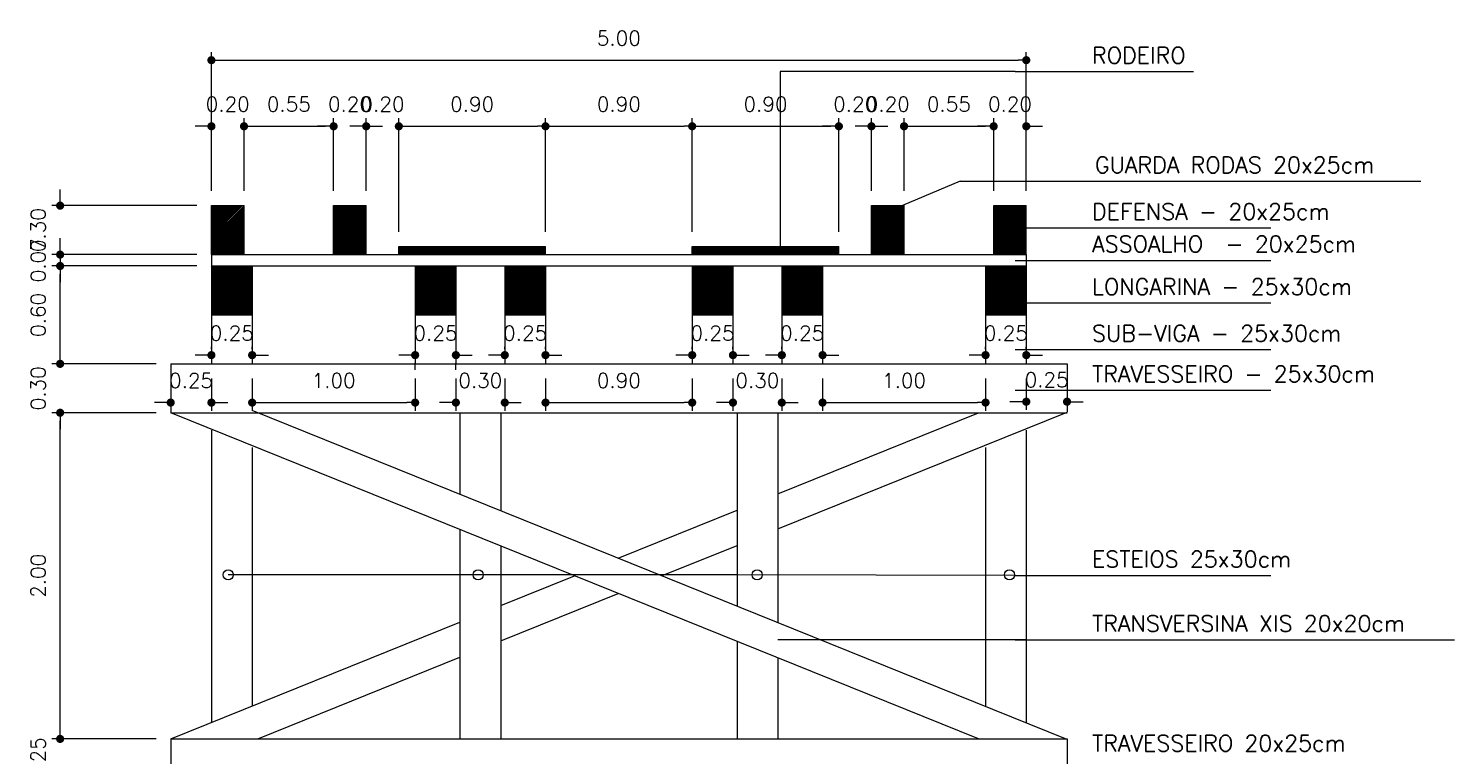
# Model space of a CAD drawing. Extents: x -145.3 to -112, y 64.3 to 94.4.
# Drawn here: x -121.57 to -112.82, y 89.94 to 94.4 of the extents above; entities that cross this region are included whole.
import ezdxf

# ---------------------------------------------------------------- set-up
doc = ezdxf.new("R2010")
doc.units = 0
doc.header["$MEASUREMENT"] = 0
doc.layers.get('0').update_dxf_attribs({"linetype": 'CONTINUOUS'})
doc.layers.get('DEFPOINTS').update_dxf_attribs({"linetype": 'CONTINUOUS'})
for name, color, linetype in [('ALVENARIA', 7, 'CONTINUOUS'), ('COTA', 1, 'CONTINUOUS'), ('HATCH', 30, 'CONTINUOUS'), ('TEXTO2', 40, 'CONTINUOUS')]:
    doc.layers.add(name, color=color, linetype=linetype)
doc.styles.add('SIMPLEX', font='SIMPLEX.SHX')
doc.dimstyles.new('DIM50', dxfattribs={"dimtxt": 0.09, "dimasz": 0.05, "dimexe": 0.05, "dimexo": 0.09, "dimgap": 0.09, "dimtad": 1, "dimzin": 0, "dimdsep": 46, "dimtxsty": 'SIMPLEX', "dimblk": 'DOT', "dimcen": 0.09, "dimadec": 0, "dimazin": 0, "dimtfac": 1, "dimtix": 1, "dimtofl": 0, "dimtmove": 2, "dimatfit": 3, "dimldrblk": 'DOT', "dimfxl": 1, "dimtolj": 1, "dimtzin": 0, "dimarcsym": 0})

# ---------------------------------------------------------------- blocks, each defined once
blk = doc.blocks.new('DOT')
at = {"layer": 'ALVENARIA', "color": 0, "linetype": 'ByBlock'}
blk.add_line((-0.5, 0), (-1, 0), dxfattribs=at)
at = {"layer": 'ALVENARIA', "color": 0, "linetype": 'ByBlock', "const_width": 0.5}
blk.add_lwpolyline([(-0.25, 0, 1), (0.25, 0, 1)], format="xyb", close=True, dxfattribs=at)
blk = doc.blocks.new('*D81')
at = {"color": 0, "linetype": 'ByBlock'}
for p, q in [((-120.5006, 93.8003), (-120.5506, 93.8003)), ((-120.4506, 93.4036), (-120.4506, 93.8503)), ((-120.2506, 93.4036), (-120.2506, 93.8503)), ((-120.2006, 93.8003), (-120.1506, 93.8003))]:
    blk.add_line(p, q, dxfattribs=at)
at = {"layer": 'DEFPOINTS', "color": 0, "linetype": 'ByBlock'}
for p in [(-120.2506, 93.8003), (-120.4506, 93.3136), (-120.2506, 93.3136)]:
    blk.add_point(p, dxfattribs=at)
at = {"color": 0, "linetype": 'ByBlock', "xscale": 0.05, "yscale": 0.05, "zscale": 0.05}
blk.add_blockref('DOT', (-120.4506, 93.8003), dxfattribs=at)
at = {"color": 0, "linetype": 'ByBlock', "xscale": 0.05, "yscale": 0.05, "zscale": 0.05, "rotation": 180}
blk.add_blockref('DOT', (-120.2506, 93.8003), dxfattribs=at)
at = {"color": 0, "linetype": 'ByBlock', "insert": (-120.3506, 93.9353), "char_height": 0.09, "attachment_point": 5, "style": 'SIMPLEX'}
blk.add_mtext('\\A1;0.20', dxfattribs=at)
blk = doc.blocks.new('*D82')
at = {"color": 0, "linetype": 'ByBlock'}
for p, q in [((-120.2006, 93.8003), (-119.7506, 93.8003)), ((-119.7006, 93.4036), (-119.7006, 93.8503))]:
    blk.add_line(p, q, dxfattribs=at)
at = {"layer": 'DEFPOINTS', "color": 0, "linetype": 'ByBlock'}
for p in [(-119.7006, 93.8003), (-120.2506, 93.3136), (-119.7006, 93.3136)]:
    blk.add_point(p, dxfattribs=at)
at = {"color": 0, "linetype": 'ByBlock', "xscale": 0.05, "yscale": 0.05, "zscale": 0.05, "rotation": 180}
blk.add_blockref('DOT', (-120.2506, 93.8003), dxfattribs=at)
at = {"color": 0, "linetype": 'ByBlock', "xscale": 0.05, "yscale": 0.05, "zscale": 0.05}
blk.add_blockref('DOT', (-119.7006, 93.8003), dxfattribs=at)
at = {"color": 0, "linetype": 'ByBlock', "insert": (-119.9756, 93.9353), "char_height": 0.09, "attachment_point": 5, "style": 'SIMPLEX'}
blk.add_mtext('\\A1;0.55', dxfattribs=at)
blk = doc.blocks.new('*D83')
at = {"color": 0, "linetype": 'ByBlock'}
for p, q in [((-119.7506, 93.8003), (-119.8006, 93.8003)), ((-119.5006, 93.4036), (-119.5006, 93.8503)), ((-119.4506, 93.8003), (-119.4006, 93.8003))]:
    blk.add_line(p, q, dxfattribs=at)
at = {"layer": 'DEFPOINTS', "color": 0, "linetype": 'ByBlock'}
for p in [(-119.5006, 93.8003), (-119.7006, 93.3136), (-119.5006, 93.3136)]:
    blk.add_point(p, dxfattribs=at)
at = {"color": 0, "linetype": 'ByBlock', "xscale": 0.05, "yscale": 0.05, "zscale": 0.05}
blk.add_blockref('DOT', (-119.7006, 93.8003), dxfattribs=at)
at = {"color": 0, "linetype": 'ByBlock', "xscale": 0.05, "yscale": 0.05, "zscale": 0.05, "rotation": 180}
blk.add_blockref('DOT', (-119.5006, 93.8003), dxfattribs=at)
at = {"color": 0, "linetype": 'ByBlock', "insert": (-119.6006, 93.9353), "char_height": 0.09, "attachment_point": 5, "style": 'SIMPLEX'}
blk.add_mtext('\\A1;0.20', dxfattribs=at)
blk = doc.blocks.new('*D84')
at = {"color": 0, "linetype": 'ByBlock'}
for p, q in [((-119.5506, 93.8003), (-119.6006, 93.8003)), ((-119.3006, 93.1536), (-119.3006, 93.8503)), ((-119.2506, 93.8003), (-119.2006, 93.8003))]:
    blk.add_line(p, q, dxfattribs=at)
at = {"layer": 'DEFPOINTS', "color": 0, "linetype": 'ByBlock'}
for p in [(-119.3006, 93.8003), (-119.5006, 93.3136), (-119.3006, 93.0636)]:
    blk.add_point(p, dxfattribs=at)
at = {"color": 0, "linetype": 'ByBlock', "xscale": 0.05, "yscale": 0.05, "zscale": 0.05}
blk.add_blockref('DOT', (-119.5006, 93.8003), dxfattribs=at)
at = {"color": 0, "linetype": 'ByBlock', "xscale": 0.05, "yscale": 0.05, "zscale": 0.05, "rotation": 180}
blk.add_blockref('DOT', (-119.3006, 93.8003), dxfattribs=at)
at = {"color": 0, "linetype": 'ByBlock', "insert": (-119.4006, 93.9353), "char_height": 0.09, "attachment_point": 5, "style": 'SIMPLEX'}
blk.add_mtext('\\A1;0.20', dxfattribs=at)
blk = doc.blocks.new('*D85')
at = {"color": 0, "linetype": 'ByBlock'}
for p, q in [((-119.2506, 93.8003), (-118.4506, 93.8003)), ((-118.4006, 93.1536), (-118.4006, 93.8503))]:
    blk.add_line(p, q, dxfattribs=at)
at = {"layer": 'DEFPOINTS', "color": 0, "linetype": 'ByBlock'}
for p in [(-118.4006, 93.8003), (-119.3006, 93.0636), (-118.4006, 93.0636)]:
    blk.add_point(p, dxfattribs=at)
at = {"color": 0, "linetype": 'ByBlock', "xscale": 0.05, "yscale": 0.05, "zscale": 0.05, "rotation": 180}
blk.add_blockref('DOT', (-119.3006, 93.8003), dxfattribs=at)
at = {"color": 0, "linetype": 'ByBlock', "xscale": 0.05, "yscale": 0.05, "zscale": 0.05}
blk.add_blockref('DOT', (-118.4006, 93.8003), dxfattribs=at)
at = {"color": 0, "linetype": 'ByBlock', "insert": (-118.8506, 93.9353), "char_height": 0.09, "attachment_point": 5, "style": 'SIMPLEX'}
blk.add_mtext('\\A1;0.90', dxfattribs=at)
blk = doc.blocks.new('*D86')
at = {"color": 0, "linetype": 'ByBlock'}
for p, q in [((-118.3506, 93.8003), (-117.5506, 93.8003)), ((-117.5006, 93.1536), (-117.5006, 93.8503))]:
    blk.add_line(p, q, dxfattribs=at)
at = {"layer": 'DEFPOINTS', "color": 0, "linetype": 'ByBlock'}
for p in [(-117.5006, 93.8003), (-118.4006, 93.0636), (-117.5006, 93.0636)]:
    blk.add_point(p, dxfattribs=at)
at = {"color": 0, "linetype": 'ByBlock', "xscale": 0.05, "yscale": 0.05, "zscale": 0.05, "rotation": 180}
blk.add_blockref('DOT', (-118.4006, 93.8003), dxfattribs=at)
at = {"color": 0, "linetype": 'ByBlock', "xscale": 0.05, "yscale": 0.05, "zscale": 0.05}
blk.add_blockref('DOT', (-117.5006, 93.8003), dxfattribs=at)
at = {"color": 0, "linetype": 'ByBlock', "insert": (-117.9506, 93.9353), "char_height": 0.09, "attachment_point": 5, "style": 'SIMPLEX'}
blk.add_mtext('\\A1;0.90', dxfattribs=at)
blk = doc.blocks.new('*D87')
at = {"color": 0, "linetype": 'ByBlock'}
for p, q in [((-117.4506, 93.8003), (-116.6506, 93.8003)), ((-116.6006, 93.1536), (-116.6006, 93.8503))]:
    blk.add_line(p, q, dxfattribs=at)
at = {"layer": 'DEFPOINTS', "color": 0, "linetype": 'ByBlock'}
for p in [(-116.6006, 93.8003), (-117.5006, 93.0636), (-116.6006, 93.0636)]:
    blk.add_point(p, dxfattribs=at)
at = {"color": 0, "linetype": 'ByBlock', "xscale": 0.05, "yscale": 0.05, "zscale": 0.05, "rotation": 180}
blk.add_blockref('DOT', (-117.5006, 93.8003), dxfattribs=at)
at = {"color": 0, "linetype": 'ByBlock', "xscale": 0.05, "yscale": 0.05, "zscale": 0.05}
blk.add_blockref('DOT', (-116.6006, 93.8003), dxfattribs=at)
at = {"color": 0, "linetype": 'ByBlock', "insert": (-117.0506, 93.9353), "char_height": 0.09, "attachment_point": 5, "style": 'SIMPLEX'}
blk.add_mtext('\\A1;0.90', dxfattribs=at)
blk = doc.blocks.new('*D88')
at = {"color": 0, "linetype": 'ByBlock'}
for p, q in [((-116.6506, 93.8003), (-116.7006, 93.8003)), ((-116.4006, 93.4036), (-116.4006, 93.8503)), ((-116.3506, 93.8003), (-116.3006, 93.8003))]:
    blk.add_line(p, q, dxfattribs=at)
at = {"layer": 'DEFPOINTS', "color": 0, "linetype": 'ByBlock'}
for p in [(-116.4006, 93.8003), (-116.4006, 93.3136), (-116.6006, 93.0636)]:
    blk.add_point(p, dxfattribs=at)
at = {"color": 0, "linetype": 'ByBlock', "xscale": 0.05, "yscale": 0.05, "zscale": 0.05}
blk.add_blockref('DOT', (-116.6006, 93.8003), dxfattribs=at)
at = {"color": 0, "linetype": 'ByBlock', "xscale": 0.05, "yscale": 0.05, "zscale": 0.05, "rotation": 180}
blk.add_blockref('DOT', (-116.4006, 93.8003), dxfattribs=at)
at = {"color": 0, "linetype": 'ByBlock', "insert": (-116.5006, 93.9353), "char_height": 0.09, "attachment_point": 5, "style": 'SIMPLEX'}
blk.add_mtext('\\A1;0.20', dxfattribs=at)
blk = doc.blocks.new('*D89')
at = {"color": 0, "linetype": 'ByBlock'}
for p, q in [((-116.4506, 93.8003), (-116.5006, 93.8003)), ((-116.2006, 93.4036), (-116.2006, 93.8503)), ((-116.1506, 93.8003), (-116.1006, 93.8003))]:
    blk.add_line(p, q, dxfattribs=at)
at = {"layer": 'DEFPOINTS', "color": 0, "linetype": 'ByBlock'}
for p in [(-116.2006, 93.8003), (-116.4006, 93.3136), (-116.2006, 93.3136)]:
    blk.add_point(p, dxfattribs=at)
at = {"color": 0, "linetype": 'ByBlock', "xscale": 0.05, "yscale": 0.05, "zscale": 0.05}
blk.add_blockref('DOT', (-116.4006, 93.8003), dxfattribs=at)
at = {"color": 0, "linetype": 'ByBlock', "xscale": 0.05, "yscale": 0.05, "zscale": 0.05, "rotation": 180}
blk.add_blockref('DOT', (-116.2006, 93.8003), dxfattribs=at)
at = {"color": 0, "linetype": 'ByBlock', "insert": (-116.3006, 93.9353), "char_height": 0.09, "attachment_point": 5, "style": 'SIMPLEX'}
blk.add_mtext('\\A1;0.20', dxfattribs=at)
blk = doc.blocks.new('*D90')
at = {"color": 0, "linetype": 'ByBlock'}
for p, q in [((-116.1506, 93.8003), (-115.7006, 93.8003)), ((-115.6506, 93.4036), (-115.6506, 93.8503))]:
    blk.add_line(p, q, dxfattribs=at)
at = {"layer": 'DEFPOINTS', "color": 0, "linetype": 'ByBlock'}
for p in [(-115.6506, 93.8003), (-116.2006, 93.3136), (-115.6506, 93.3136)]:
    blk.add_point(p, dxfattribs=at)
at = {"color": 0, "linetype": 'ByBlock', "xscale": 0.05, "yscale": 0.05, "zscale": 0.05, "rotation": 180}
blk.add_blockref('DOT', (-116.2006, 93.8003), dxfattribs=at)
at = {"color": 0, "linetype": 'ByBlock', "xscale": 0.05, "yscale": 0.05, "zscale": 0.05}
blk.add_blockref('DOT', (-115.6506, 93.8003), dxfattribs=at)
at = {"color": 0, "linetype": 'ByBlock', "insert": (-115.9256, 93.9353), "char_height": 0.09, "attachment_point": 5, "style": 'SIMPLEX'}
blk.add_mtext('\\A1;0.55', dxfattribs=at)
blk = doc.blocks.new('*D91')
at = {"color": 0, "linetype": 'ByBlock'}
for p, q in [((-115.7006, 93.8003), (-115.7506, 93.8003)), ((-115.4506, 93.4036), (-115.4506, 93.8503)), ((-115.4006, 93.8003), (-115.3506, 93.8003))]:
    blk.add_line(p, q, dxfattribs=at)
at = {"layer": 'DEFPOINTS', "color": 0, "linetype": 'ByBlock'}
for p in [(-115.4506, 93.8003), (-115.6506, 93.3136), (-115.4506, 93.3136)]:
    blk.add_point(p, dxfattribs=at)
at = {"color": 0, "linetype": 'ByBlock', "xscale": 0.05, "yscale": 0.05, "zscale": 0.05}
blk.add_blockref('DOT', (-115.6506, 93.8003), dxfattribs=at)
at = {"color": 0, "linetype": 'ByBlock', "xscale": 0.05, "yscale": 0.05, "zscale": 0.05, "rotation": 180}
blk.add_blockref('DOT', (-115.4506, 93.8003), dxfattribs=at)
at = {"color": 0, "linetype": 'ByBlock', "insert": (-115.5506, 93.9353), "char_height": 0.09, "attachment_point": 5, "style": 'SIMPLEX'}
blk.add_mtext('\\A1;0.20', dxfattribs=at)
blk = doc.blocks.new('*D92')
at = {"color": 0, "linetype": 'ByBlock'}
for p, q in [((-120.4506, 93.4036), (-120.4506, 94.2557)), ((-115.4506, 93.4036), (-115.4506, 94.2557)), ((-120.4006, 94.2057), (-115.5006, 94.2057))]:
    blk.add_line(p, q, dxfattribs=at)
at = {"layer": 'DEFPOINTS', "color": 0, "linetype": 'ByBlock'}
for p in [(-115.4506, 94.2057), (-120.4506, 93.3136), (-115.4506, 93.3136)]:
    blk.add_point(p, dxfattribs=at)
at = {"color": 0, "linetype": 'ByBlock', "xscale": 0.05, "yscale": 0.05, "zscale": 0.05, "rotation": 180}
blk.add_blockref('DOT', (-120.4506, 94.2057), dxfattribs=at)
at = {"color": 0, "linetype": 'ByBlock', "xscale": 0.05, "yscale": 0.05, "zscale": 0.05}
blk.add_blockref('DOT', (-115.4506, 94.2057), dxfattribs=at)
at = {"color": 0, "linetype": 'ByBlock', "insert": (-117.9506, 94.3407), "char_height": 0.09, "attachment_point": 5, "style": 'SIMPLEX'}
blk.add_mtext('\\A1;5.00', dxfattribs=at)
blk = doc.blocks.new('*D93')
at = {"color": 0, "linetype": 'ByBlock'}
for p, q in [((-120.7006, 92.2536), (-120.7006, 92.0559)), ((-120.4506, 92.2536), (-120.4506, 92.0559)), ((-120.7506, 92.1059), (-120.8006, 92.1059)), ((-120.4006, 92.1059), (-120.3506, 92.1059))]:
    blk.add_line(p, q, dxfattribs=at)
at = {"layer": 'DEFPOINTS', "color": 0, "linetype": 'ByBlock'}
for p in [(-120.7006, 92.3436), (-120.4506, 92.3436), (-120.4506, 92.1059)]:
    blk.add_point(p, dxfattribs=at)
at = {"color": 0, "linetype": 'ByBlock', "xscale": 0.05, "yscale": 0.05, "zscale": 0.05}
blk.add_blockref('DOT', (-120.7006, 92.1059), dxfattribs=at)
at = {"color": 0, "linetype": 'ByBlock', "xscale": 0.05, "yscale": 0.05, "zscale": 0.05, "rotation": 180}
blk.add_blockref('DOT', (-120.4506, 92.1059), dxfattribs=at)
at = {"color": 0, "linetype": 'ByBlock', "insert": (-120.5756, 92.2409), "char_height": 0.09, "attachment_point": 5, "style": 'SIMPLEX'}
blk.add_mtext('\\A1;0.25', dxfattribs=at)
blk = doc.blocks.new('*D94')
at = {"color": 0, "linetype": 'ByBlock'}
for p, q in [((-120.2006, 92.2536), (-120.2006, 92.0559)), ((-119.2006, 92.2536), (-119.2006, 92.0559)), ((-120.1506, 92.1059), (-119.2506, 92.1059))]:
    blk.add_line(p, q, dxfattribs=at)
at = {"layer": 'DEFPOINTS', "color": 0, "linetype": 'ByBlock'}
for p in [(-120.2006, 92.3436), (-119.2006, 92.3436), (-119.2006, 92.1059)]:
    blk.add_point(p, dxfattribs=at)
at = {"color": 0, "linetype": 'ByBlock', "xscale": 0.05, "yscale": 0.05, "zscale": 0.05, "rotation": 180}
blk.add_blockref('DOT', (-120.2006, 92.1059), dxfattribs=at)
at = {"color": 0, "linetype": 'ByBlock', "xscale": 0.05, "yscale": 0.05, "zscale": 0.05}
blk.add_blockref('DOT', (-119.2006, 92.1059), dxfattribs=at)
at = {"color": 0, "linetype": 'ByBlock', "insert": (-119.7006, 92.2409), "char_height": 0.09, "attachment_point": 5, "style": 'SIMPLEX'}
blk.add_mtext('\\A1;1.00', dxfattribs=at)
blk = doc.blocks.new('*D95')
at = {"color": 0, "linetype": 'ByBlock'}
for p, q in [((-118.9506, 92.2536), (-118.9506, 92.0559)), ((-118.6506, 92.2536), (-118.6506, 92.0559)), ((-119.0006, 92.1059), (-119.0506, 92.1059)), ((-118.6006, 92.1059), (-118.5506, 92.1059))]:
    blk.add_line(p, q, dxfattribs=at)
at = {"layer": 'DEFPOINTS', "color": 0, "linetype": 'ByBlock'}
for p in [(-118.9506, 92.3436), (-118.6506, 92.3436), (-118.6506, 92.1059)]:
    blk.add_point(p, dxfattribs=at)
at = {"color": 0, "linetype": 'ByBlock', "xscale": 0.05, "yscale": 0.05, "zscale": 0.05}
blk.add_blockref('DOT', (-118.9506, 92.1059), dxfattribs=at)
at = {"color": 0, "linetype": 'ByBlock', "xscale": 0.05, "yscale": 0.05, "zscale": 0.05, "rotation": 180}
blk.add_blockref('DOT', (-118.6506, 92.1059), dxfattribs=at)
at = {"color": 0, "linetype": 'ByBlock', "insert": (-118.8006, 92.2409), "char_height": 0.09, "attachment_point": 5, "style": 'SIMPLEX'}
blk.add_mtext('\\A1;0.30', dxfattribs=at)
blk = doc.blocks.new('*D96')
at = {"color": 0, "linetype": 'ByBlock'}
for p, q in [((-118.4006, 92.2536), (-118.4006, 92.0559)), ((-117.5006, 92.2536), (-117.5006, 92.0559)), ((-118.3506, 92.1059), (-117.5506, 92.1059))]:
    blk.add_line(p, q, dxfattribs=at)
at = {"layer": 'DEFPOINTS', "color": 0, "linetype": 'ByBlock'}
for p in [(-118.4006, 92.3436), (-117.5006, 92.3436), (-117.5006, 92.1059)]:
    blk.add_point(p, dxfattribs=at)
at = {"color": 0, "linetype": 'ByBlock', "xscale": 0.05, "yscale": 0.05, "zscale": 0.05, "rotation": 180}
blk.add_blockref('DOT', (-118.4006, 92.1059), dxfattribs=at)
at = {"color": 0, "linetype": 'ByBlock', "xscale": 0.05, "yscale": 0.05, "zscale": 0.05}
blk.add_blockref('DOT', (-117.5006, 92.1059), dxfattribs=at)
at = {"color": 0, "linetype": 'ByBlock', "insert": (-117.9506, 92.2409), "char_height": 0.09, "attachment_point": 5, "style": 'SIMPLEX'}
blk.add_mtext('\\A1;0.90', dxfattribs=at)
blk = doc.blocks.new('*D97')
at = {"color": 0, "linetype": 'ByBlock'}
for p, q in [((-117.2506, 92.2536), (-117.2506, 92.0559)), ((-116.9506, 92.2536), (-116.9506, 92.0559)), ((-117.3006, 92.1059), (-117.3506, 92.1059)), ((-116.9006, 92.1059), (-116.8506, 92.1059))]:
    blk.add_line(p, q, dxfattribs=at)
at = {"layer": 'DEFPOINTS', "color": 0, "linetype": 'ByBlock'}
for p in [(-117.2506, 92.3436), (-116.9506, 92.3436), (-116.9506, 92.1059)]:
    blk.add_point(p, dxfattribs=at)
at = {"color": 0, "linetype": 'ByBlock', "xscale": 0.05, "yscale": 0.05, "zscale": 0.05}
blk.add_blockref('DOT', (-117.2506, 92.1059), dxfattribs=at)
at = {"color": 0, "linetype": 'ByBlock', "xscale": 0.05, "yscale": 0.05, "zscale": 0.05, "rotation": 180}
blk.add_blockref('DOT', (-116.9506, 92.1059), dxfattribs=at)
at = {"color": 0, "linetype": 'ByBlock', "insert": (-117.1006, 92.2409), "char_height": 0.09, "attachment_point": 5, "style": 'SIMPLEX'}
blk.add_mtext('\\A1;0.30', dxfattribs=at)
blk = doc.blocks.new('*D98')
at = {"color": 0, "linetype": 'ByBlock'}
for p, q in [((-116.7006, 92.2536), (-116.7006, 92.0559)), ((-115.7006, 92.2536), (-115.7006, 92.0559)), ((-116.6506, 92.1059), (-115.7506, 92.1059))]:
    blk.add_line(p, q, dxfattribs=at)
at = {"layer": 'DEFPOINTS', "color": 0, "linetype": 'ByBlock'}
for p in [(-116.7006, 92.3436), (-115.7006, 92.3436), (-115.7006, 92.1059)]:
    blk.add_point(p, dxfattribs=at)
at = {"color": 0, "linetype": 'ByBlock', "xscale": 0.05, "yscale": 0.05, "zscale": 0.05, "rotation": 180}
blk.add_blockref('DOT', (-116.7006, 92.1059), dxfattribs=at)
at = {"color": 0, "linetype": 'ByBlock', "xscale": 0.05, "yscale": 0.05, "zscale": 0.05}
blk.add_blockref('DOT', (-115.7006, 92.1059), dxfattribs=at)
at = {"color": 0, "linetype": 'ByBlock', "insert": (-116.2006, 92.2409), "char_height": 0.09, "attachment_point": 5, "style": 'SIMPLEX'}
blk.add_mtext('\\A1;1.00', dxfattribs=at)
blk = doc.blocks.new('*D99')
at = {"color": 0, "linetype": 'ByBlock'}
for p, q in [((-115.4506, 92.2536), (-115.4506, 92.0613)), ((-115.2006, 92.2536), (-115.2006, 92.0613)), ((-115.5006, 92.1113), (-115.5506, 92.1113)), ((-115.1506, 92.1113), (-115.1006, 92.1113))]:
    blk.add_line(p, q, dxfattribs=at)
at = {"layer": 'DEFPOINTS', "color": 0, "linetype": 'ByBlock'}
for p in [(-115.4506, 92.3436), (-115.2006, 92.3436), (-115.2006, 92.1113)]:
    blk.add_point(p, dxfattribs=at)
at = {"color": 0, "linetype": 'ByBlock', "xscale": 0.05, "yscale": 0.05, "zscale": 0.05}
blk.add_blockref('DOT', (-115.4506, 92.1113), dxfattribs=at)
at = {"color": 0, "linetype": 'ByBlock', "xscale": 0.05, "yscale": 0.05, "zscale": 0.05, "rotation": 180}
blk.add_blockref('DOT', (-115.2006, 92.1113), dxfattribs=at)
at = {"color": 0, "linetype": 'ByBlock', "insert": (-115.3256, 92.2463), "char_height": 0.09, "attachment_point": 5, "style": 'SIMPLEX'}
blk.add_mtext('\\A1;0.25', dxfattribs=at)
blk = doc.blocks.new('*D100')
at = {"color": 0, "linetype": 'ByBlock'}
for p, q in [((-120.4506, 92.4336), (-120.4506, 92.447)), ((-120.2006, 92.4336), (-120.2006, 92.447)), ((-120.5006, 92.397), (-120.5506, 92.397)), ((-120.1506, 92.397), (-120.1006, 92.397))]:
    blk.add_line(p, q, dxfattribs=at)
at = {"layer": 'DEFPOINTS', "color": 0, "linetype": 'ByBlock'}
for p in [(-120.4506, 92.3436), (-120.2006, 92.397), (-120.2006, 92.3436)]:
    blk.add_point(p, dxfattribs=at)
at = {"color": 0, "linetype": 'ByBlock', "xscale": 0.05, "yscale": 0.05, "zscale": 0.05}
blk.add_blockref('DOT', (-120.4506, 92.397), dxfattribs=at)
at = {"color": 0, "linetype": 'ByBlock', "xscale": 0.05, "yscale": 0.05, "zscale": 0.05, "rotation": 180}
blk.add_blockref('DOT', (-120.2006, 92.397), dxfattribs=at)
at = {"color": 0, "linetype": 'ByBlock', "insert": (-120.3256, 92.532), "char_height": 0.09, "attachment_point": 5, "style": 'SIMPLEX'}
blk.add_mtext('\\A1;0.25', dxfattribs=at)
blk = doc.blocks.new('*D101')
at = {"color": 0, "linetype": 'ByBlock'}
for p, q in [((-119.2506, 92.397), (-119.3006, 92.397)), ((-119.2006, 92.307), (-119.2006, 92.347)), ((-118.9506, 92.307), (-118.9506, 92.347)), ((-118.9006, 92.397), (-118.8506, 92.397))]:
    blk.add_line(p, q, dxfattribs=at)
at = {"layer": 'DEFPOINTS', "color": 0, "linetype": 'ByBlock'}
for p in [(-119.2006, 92.397), (-118.9506, 92.397), (-118.9506, 92.397)]:
    blk.add_point(p, dxfattribs=at)
at = {"color": 0, "linetype": 'ByBlock', "xscale": 0.05, "yscale": 0.05, "zscale": 0.05}
blk.add_blockref('DOT', (-119.2006, 92.397), dxfattribs=at)
at = {"color": 0, "linetype": 'ByBlock', "xscale": 0.05, "yscale": 0.05, "zscale": 0.05, "rotation": 180}
blk.add_blockref('DOT', (-118.9506, 92.397), dxfattribs=at)
at = {"color": 0, "linetype": 'ByBlock', "insert": (-119.0756, 92.532), "char_height": 0.09, "attachment_point": 5, "style": 'SIMPLEX'}
blk.add_mtext('\\A1;0.25', dxfattribs=at)
blk = doc.blocks.new('*D102')
at = {"color": 0, "linetype": 'ByBlock'}
for p, q in [((-118.6506, 92.4336), (-118.6506, 92.447)), ((-118.4006, 92.4336), (-118.4006, 92.447)), ((-118.7006, 92.397), (-118.7506, 92.397)), ((-118.3506, 92.397), (-118.3006, 92.397))]:
    blk.add_line(p, q, dxfattribs=at)
at = {"layer": 'DEFPOINTS', "color": 0, "linetype": 'ByBlock'}
for p in [(-118.6506, 92.397), (-118.6506, 92.3436), (-118.4006, 92.3436)]:
    blk.add_point(p, dxfattribs=at)
at = {"color": 0, "linetype": 'ByBlock', "xscale": 0.05, "yscale": 0.05, "zscale": 0.05}
blk.add_blockref('DOT', (-118.6506, 92.397), dxfattribs=at)
at = {"color": 0, "linetype": 'ByBlock', "xscale": 0.05, "yscale": 0.05, "zscale": 0.05, "rotation": 180}
blk.add_blockref('DOT', (-118.4006, 92.397), dxfattribs=at)
at = {"color": 0, "linetype": 'ByBlock', "insert": (-118.5256, 92.532), "char_height": 0.09, "attachment_point": 5, "style": 'SIMPLEX'}
blk.add_mtext('\\A1;0.25', dxfattribs=at)
blk = doc.blocks.new('*D103')
at = {"color": 0, "linetype": 'ByBlock'}
for p, q in [((-117.5006, 92.4336), (-117.5006, 92.447)), ((-117.2506, 92.4336), (-117.2506, 92.447)), ((-117.5506, 92.397), (-117.6006, 92.397)), ((-117.2006, 92.397), (-117.1506, 92.397))]:
    blk.add_line(p, q, dxfattribs=at)
at = {"layer": 'DEFPOINTS', "color": 0, "linetype": 'ByBlock'}
for p in [(-117.5006, 92.397), (-117.5006, 92.3436), (-117.2506, 92.3436)]:
    blk.add_point(p, dxfattribs=at)
at = {"color": 0, "linetype": 'ByBlock', "xscale": 0.05, "yscale": 0.05, "zscale": 0.05}
blk.add_blockref('DOT', (-117.5006, 92.397), dxfattribs=at)
at = {"color": 0, "linetype": 'ByBlock', "xscale": 0.05, "yscale": 0.05, "zscale": 0.05, "rotation": 180}
blk.add_blockref('DOT', (-117.2506, 92.397), dxfattribs=at)
at = {"color": 0, "linetype": 'ByBlock', "insert": (-117.3756, 92.532), "char_height": 0.09, "attachment_point": 5, "style": 'SIMPLEX'}
blk.add_mtext('\\A1;0.25', dxfattribs=at)
blk = doc.blocks.new('*D104')
at = {"color": 0, "linetype": 'ByBlock'}
for p, q in [((-116.7006, 92.487), (-116.7006, 92.447)), ((-116.9506, 92.4336), (-116.9506, 92.447)), ((-117.0006, 92.397), (-117.0506, 92.397)), ((-116.6506, 92.397), (-116.6006, 92.397))]:
    blk.add_line(p, q, dxfattribs=at)
at = {"layer": 'DEFPOINTS', "color": 0, "linetype": 'ByBlock'}
for p in [(-116.9506, 92.397), (-116.9506, 92.3436), (-116.7006, 92.397)]:
    blk.add_point(p, dxfattribs=at)
at = {"color": 0, "linetype": 'ByBlock', "xscale": 0.05, "yscale": 0.05, "zscale": 0.05}
blk.add_blockref('DOT', (-116.9506, 92.397), dxfattribs=at)
at = {"color": 0, "linetype": 'ByBlock', "xscale": 0.05, "yscale": 0.05, "zscale": 0.05, "rotation": 180}
blk.add_blockref('DOT', (-116.7006, 92.397), dxfattribs=at)
at = {"color": 0, "linetype": 'ByBlock', "insert": (-116.8256, 92.532), "char_height": 0.09, "attachment_point": 5, "style": 'SIMPLEX'}
blk.add_mtext('\\A1;0.25', dxfattribs=at)
blk = doc.blocks.new('*D105')
at = {"color": 0, "linetype": 'ByBlock'}
for p, q in [((-115.7006, 92.4336), (-115.7006, 92.447)), ((-115.4506, 92.4336), (-115.4506, 92.447)), ((-115.7506, 92.397), (-115.8006, 92.397)), ((-115.4006, 92.397), (-115.3506, 92.397))]:
    blk.add_line(p, q, dxfattribs=at)
at = {"layer": 'DEFPOINTS', "color": 0, "linetype": 'ByBlock'}
for p in [(-115.7006, 92.397), (-115.7006, 92.3436), (-115.4506, 92.3436)]:
    blk.add_point(p, dxfattribs=at)
at = {"color": 0, "linetype": 'ByBlock', "xscale": 0.05, "yscale": 0.05, "zscale": 0.05}
blk.add_blockref('DOT', (-115.7006, 92.397), dxfattribs=at)
at = {"color": 0, "linetype": 'ByBlock', "xscale": 0.05, "yscale": 0.05, "zscale": 0.05, "rotation": 180}
blk.add_blockref('DOT', (-115.4506, 92.397), dxfattribs=at)
at = {"color": 0, "linetype": 'ByBlock', "insert": (-115.5756, 92.532), "char_height": 0.09, "attachment_point": 5, "style": 'SIMPLEX'}
blk.add_mtext('\\A1;0.25', dxfattribs=at)
blk = doc.blocks.new('*D108')
at = {"color": 0, "linetype": 'ByBlock'}
for p, q in [((-121.3789, 90.0936), (-121.3789, 90.1436)), ((-120.7906, 90.0436), (-121.4289, 90.0436)), ((-121.3789, 89.7436), (-121.3789, 89.6936))]:
    blk.add_line(p, q, dxfattribs=at)
at = {"layer": 'DEFPOINTS', "color": 0, "linetype": 'ByBlock'}
for p in [(-121.3789, 90.0436), (-120.7006, 90.0436), (-120.7006, 89.7936)]:
    blk.add_point(p, dxfattribs=at)
at = {"color": 0, "linetype": 'ByBlock', "xscale": 0.05, "yscale": 0.05, "zscale": 0.05}
for p, rotation in [((-121.3789, 90.0436), 270), ((-121.3789, 89.7936), 90)]:
    blk.add_blockref('DOT', p, dxfattribs=dict(at, rotation=rotation))
at = {"color": 0, "linetype": 'ByBlock', "insert": (-121.5139, 89.9186), "char_height": 0.09, "attachment_point": 5, "rotation": 90, "style": 'SIMPLEX'}
blk.add_mtext('\\A1;0.25', dxfattribs=at)
blk = doc.blocks.new('*D109')
at = {"color": 0, "linetype": 'ByBlock'}
for p, q in [((-120.7906, 92.0436), (-121.4289, 92.0436)), ((-121.3789, 90.0936), (-121.3789, 91.9936))]:
    blk.add_line(p, q, dxfattribs=at)
at = {"layer": 'DEFPOINTS', "color": 0, "linetype": 'ByBlock'}
for p in [(-121.3789, 92.0436), (-120.7006, 92.0436), (-120.7006, 90.0436)]:
    blk.add_point(p, dxfattribs=at)
at = {"color": 0, "linetype": 'ByBlock', "xscale": 0.05, "yscale": 0.05, "zscale": 0.05}
for p, rotation in [((-121.3789, 92.0436), 90), ((-121.3789, 90.0436), 270)]:
    blk.add_blockref('DOT', p, dxfattribs=dict(at, rotation=rotation))
at = {"color": 0, "linetype": 'ByBlock', "insert": (-121.5139, 91.0436), "char_height": 0.09, "attachment_point": 5, "rotation": 90, "style": 'SIMPLEX'}
blk.add_mtext('\\A1;2.00', dxfattribs=at)
blk = doc.blocks.new('*D110')
at = {"color": 0, "linetype": 'ByBlock'}
for p, q in [((-121.3789, 92.3936), (-121.3789, 92.4436)), ((-120.7906, 92.3436), (-121.4289, 92.3436)), ((-121.3789, 91.9936), (-121.3789, 91.9436))]:
    blk.add_line(p, q, dxfattribs=at)
at = {"layer": 'DEFPOINTS', "color": 0, "linetype": 'ByBlock'}
for p in [(-121.3789, 92.3436), (-120.7006, 92.3436), (-120.7006, 92.0436)]:
    blk.add_point(p, dxfattribs=at)
at = {"color": 0, "linetype": 'ByBlock', "xscale": 0.05, "yscale": 0.05, "zscale": 0.05}
for p, rotation in [((-121.3789, 92.3436), 270), ((-121.3789, 92.0436), 90)]:
    blk.add_blockref('DOT', p, dxfattribs=dict(at, rotation=rotation))
at = {"color": 0, "linetype": 'ByBlock', "insert": (-121.5139, 92.1936), "char_height": 0.09, "attachment_point": 5, "rotation": 90, "style": 'SIMPLEX'}
blk.add_mtext('\\A1;0.30', dxfattribs=at)
blk = doc.blocks.new('*D111')
at = {"color": 0, "linetype": 'ByBlock'}
for p, q in [((-120.5406, 92.9436), (-121.4289, 92.9436)), ((-121.3789, 92.3936), (-121.3789, 92.8936))]:
    blk.add_line(p, q, dxfattribs=at)
at = {"layer": 'DEFPOINTS', "color": 0, "linetype": 'ByBlock'}
for p in [(-121.3789, 92.9436), (-120.4506, 92.9436), (-120.7006, 92.3436)]:
    blk.add_point(p, dxfattribs=at)
at = {"color": 0, "linetype": 'ByBlock', "xscale": 0.05, "yscale": 0.05, "zscale": 0.05}
for p, rotation in [((-121.3789, 92.9436), 90), ((-121.3789, 92.3436), 270)]:
    blk.add_blockref('DOT', p, dxfattribs=dict(at, rotation=rotation))
at = {"color": 0, "linetype": 'ByBlock', "insert": (-121.5139, 92.6436), "char_height": 0.09, "attachment_point": 5, "rotation": 90, "style": 'SIMPLEX'}
blk.add_mtext('\\A1;0.60', dxfattribs=at)
blk = doc.blocks.new('*D112')
at = {"color": 0, "linetype": 'ByBlock'}
for p, q in [((-121.3789, 93.0636), (-121.3789, 93.1136)), ((-120.5406, 93.0136), (-121.4289, 93.0136)), ((-121.3789, 92.8936), (-121.3789, 92.8436))]:
    blk.add_line(p, q, dxfattribs=at)
at = {"layer": 'DEFPOINTS', "color": 0, "linetype": 'ByBlock'}
for p in [(-121.3789, 93.0136), (-120.4506, 93.0136), (-120.4506, 92.9436)]:
    blk.add_point(p, dxfattribs=at)
at = {"color": 0, "linetype": 'ByBlock', "xscale": 0.05, "yscale": 0.05, "zscale": 0.05}
for p, rotation in [((-121.3789, 93.0136), 270), ((-121.3789, 92.9436), 90)]:
    blk.add_blockref('DOT', p, dxfattribs=dict(at, rotation=rotation))
at = {"color": 0, "linetype": 'ByBlock', "insert": (-121.5139, 92.9786), "char_height": 0.09, "attachment_point": 5, "rotation": 90, "style": 'SIMPLEX'}
blk.add_mtext('\\A1;0.07', dxfattribs=at)
blk = doc.blocks.new('*D113')
at = {"color": 0, "linetype": 'ByBlock'}
for p, q in [((-121.3789, 93.3636), (-121.3789, 93.4136)), ((-120.5406, 93.3136), (-121.4289, 93.3136)), ((-121.3789, 92.9636), (-121.3789, 92.9136))]:
    blk.add_line(p, q, dxfattribs=at)
at = {"layer": 'DEFPOINTS', "color": 0, "linetype": 'ByBlock'}
for p in [(-121.3789, 93.3136), (-120.4506, 93.3136), (-120.4506, 93.0136)]:
    blk.add_point(p, dxfattribs=at)
at = {"color": 0, "linetype": 'ByBlock', "xscale": 0.05, "yscale": 0.05, "zscale": 0.05}
for p, rotation in [((-121.3789, 93.3136), 270), ((-121.3789, 93.0136), 90)]:
    blk.add_blockref('DOT', p, dxfattribs=dict(at, rotation=rotation))
at = {"color": 0, "linetype": 'ByBlock', "insert": (-121.5139, 93.1636), "char_height": 0.09, "attachment_point": 5, "rotation": 90, "style": 'SIMPLEX'}
blk.add_mtext('\\A1;0.30', dxfattribs=at)

msp = doc.modelspace()

# ---------------------------------------------------------------- hatches: boundary and pattern name
at = {"layer": 'HATCH'}
h = msp.add_hatch(dxfattribs=at)
h.set_pattern_fill('ANSI31', color=256, scale=0.05, style=0)
h.paths.add_polyline_path([(-120.4506, 93.0136), (-120.2506, 93.0136), (-120.2506, 93.3136), (-120.4506, 93.3136)])
h.paths.add_polyline_path([(-119.5006, 93.3136), (-119.7006, 93.3136), (-119.7006, 93.0136), (-119.5006, 93.0136)])
h.paths.add_polyline_path([(-119.2006, 92.6436), (-118.9506, 92.6436), (-118.9506, 92.9436), (-119.2006, 92.9436)])
h.paths.add_polyline_path([(-118.4006, 92.9436), (-118.6506, 92.9436), (-118.6506, 92.6436), (-118.4006, 92.6436)])
h.paths.add_polyline_path([(-120.2006, 92.9436), (-120.4506, 92.9436), (-120.4506, 92.6436), (-120.2006, 92.6436)])
h.paths.add_polyline_path([(-117.5006, 92.9436), (-117.5006, 92.6436), (-117.2506, 92.6436), (-117.2506, 92.9436)])
h.paths.add_polyline_path([(-116.7006, 92.9436), (-116.9506, 92.9436), (-116.9506, 92.6436), (-116.7006, 92.6436)])
h.paths.add_polyline_path([(-116.2006, 93.3136), (-116.4006, 93.3136), (-116.4006, 93.0136), (-116.2006, 93.0136)])
h.paths.add_polyline_path([(-115.4506, 93.0136), (-115.4506, 93.3136), (-115.6506, 93.3136), (-115.6506, 93.0136)])
h.paths.add_polyline_path([(-115.7006, 92.6436), (-115.4506, 92.6436), (-115.4506, 92.9436), (-115.7006, 92.9436)])
h.paths.add_polyline_path([(-118.4006, 93.0136), (-118.4006, 93.0636), (-119.3006, 93.0636), (-119.3006, 93.0136)])
h.paths.add_polyline_path([(-116.6006, 93.0136), (-116.6006, 93.0636), (-117.5006, 93.0636), (-117.5006, 93.0136)])

# ---------------------------------------------------------------- linework, layer by layer
at = {"layer": 'ALVENARIA'}
for p, q in [((-120.4506, 93.3136), (-120.2506, 93.3136)), ((-120.4506, 93.0136), (-120.4506, 93.3136)), ((-120.2506, 93.0136), (-120.2506, 93.3136)), ((-119.7006, 93.3136), (-119.5006, 93.3136)), ((-119.7006, 93.0136), (-119.7006, 93.3136)), ((-119.5006, 93.0136), (-119.5006, 93.3136)), ((-116.4006, 93.3136), (-116.2006, 93.3136)), ((-116.4006, 93.0136), (-116.4006, 93.3136)), ((-116.2006, 93.0136), (-116.2006, 93.3136)), ((-115.6506, 93.3136), (-115.4506, 93.3136)), ((-115.6506, 93.0136), (-115.6506, 93.3136)), ((-115.4506, 93.0136), (-115.4506, 93.3136)), ((-120.4506, 93.0136), (-115.4506, 93.0136)), ((-120.4506, 93.0136), (-120.4506, 92.3436)), ((-119.3006, 93.0636), (-118.4006, 93.0636)), ((-119.3006, 93.0136), (-119.3006, 93.0636)), ((-118.4006, 93.0136), (-118.4006, 93.0636)), ((-117.5006, 93.0636), (-116.6006, 93.0636)), ((-117.5006, 93.0136), (-117.5006, 93.0636)), ((-116.6006, 93.0136), (-116.6006, 93.0636)), ((-115.4506, 93.0136), (-115.4506, 92.6436)), ((-115.4506, 93.0136), (-115.4506, 92.3436)), ((-120.4506, 92.9436), (-115.4506, 92.9436)), ((-120.2006, 92.9436), (-120.2006, 92.3436)), ((-119.2006, 92.9436), (-119.2006, 92.3436)), ((-118.9506, 92.9436), (-118.9506, 92.3436)), ((-118.6506, 92.9436), (-118.6506, 92.3436)), ((-118.4006, 92.9436), (-118.4006, 92.3436)), ((-117.5006, 92.9436), (-117.5006, 92.3436)), ((-117.2506, 92.9436), (-117.2506, 92.3436)), ((-116.9506, 92.9436), (-116.9506, 92.3436)), ((-116.7006, 92.9436), (-116.7006, 92.3436)), ((-115.7006, 92.9436), (-115.7006, 92.3436)), ((-120.4506, 92.6436), (-120.2006, 92.6436)), ((-119.2006, 92.6436), (-118.9506, 92.6436)), ((-118.6506, 92.6436), (-118.4006, 92.6436)), ((-117.5006, 92.6436), (-117.2506, 92.6436)), ((-116.9506, 92.6436), (-116.7006, 92.6436)), ((-115.7006, 92.6436), (-115.4506, 92.6436)), ((-120.7006, 92.3436), (-120.7006, 92.0436)), ((-120.7006, 92.3436), (-115.2006, 92.3436)), ((-115.2006, 92.3436), (-115.2006, 92.0472)), ((-115.2098, 90.0436), (-120.2006, 92.0575)), ((-120.7006, 92.0436), (-115.2006, 92.0436)), ((-115.7442, 90.0436), (-120.7006, 92.0436)), ((-118.9256, 92.0436), (-118.9256, 91.543)), ((-118.6756, 92.0436), (-118.6756, 91.4421)), ((-117.2256, 92.0436), (-117.2256, 90.857)), ((-116.9756, 91.3309), (-115.2006, 92.0472)), ((-116.9756, 92.0436), (-116.9756, 90.7561)), ((-116.9756, 91.5466), (-115.7441, 92.0436)), ((-120.4506, 91.9372), (-120.4506, 90.1444)), ((-115.4506, 91.9372), (-115.4506, 90.1407)), ((-120.2006, 91.8308), (-120.2006, 90.2453)), ((-115.7006, 91.8308), (-115.7006, 90.2416)), ((-117.9551, 91.1514), (-117.2256, 91.4457)), ((-118.9256, 91.3273), (-118.9256, 90.0436)), ((-118.6756, 91.2264), (-118.6756, 90.0436)), ((-117.6879, 91.0435), (-117.2256, 91.2301)), ((-118.6756, 90.8607), (-118.2224, 91.0435)), ((-118.6756, 90.645), (-117.9551, 90.9357)), ((-120.7006, 90.0436), (-118.9256, 90.7598)), ((-117.2256, 90.6413), (-117.2256, 90.0436)), ((-120.1661, 90.0436), (-118.9256, 90.5441)), ((-116.9756, 90.5404), (-116.9756, 90.0436)), ((-120.7006, 90.0436), (-115.2006, 90.0436)), ((-120.7006, 90.0436), (-120.7006, 89.7936)), ((-115.2006, 90.0436), (-115.2006, 89.7936))]:
    msp.add_line(p, q, dxfattribs=at)
at = {"layer": 'HATCH'}
for p, q in [((-115.5194, 94.1353), (-116.961, 94.1353)), ((-116.961, 94.1353), (-116.961, 93.0636)), ((-115.5194, 94.1353), (-114.4241, 94.1353)), ((-115.8563, 93.4633), (-116.211, 93.3136)), ((-115.8563, 93.4633), (-114.2871, 93.4633)), ((-114.2871, 93.4633), (-113.0305, 93.4633)), ((-115.5194, 93.1771), (-113.9502, 93.1771)), ((-115.5194, 92.978), (-113.9502, 92.978)), ((-115.5194, 92.7167), (-113.9502, 92.7167)), ((-115.5194, 92.4305), (-113.9502, 92.4305)), ((-115.5194, 92.1816), (-113.9502, 92.1816)), ((-117.2256, 91.0493), (-120.347, 91.0493)), ((-115.5194, 91.0458), (-117.2256, 91.0493)), ((-115.5194, 91.0458), (-113.9502, 91.0458)), ((-115.4506, 90.651), (-116.9756, 90.651)), ((-115.5194, 90.651), (-113.9502, 90.651)), ((-113.9502, 90.651), (-112.8231, 90.651))]:
    msp.add_line(p, q, dxfattribs=at)
for centre in [(-120.347, 91.0493), (-118.8139, 91.0493), (-117.1017, 91.0493), (-115.554, 91.0493)]:
    msp.add_circle(centre, 0.0312, dxfattribs=at)

# ---------------------------------------------------------------- texts
at = {"layer": 'TEXTO2', "style": 'SIMPLEX'}
for s, p in [('RODEIRO', (-115.0468, 94.1855)), ('GUARDA RODAS 20x25cm', (-115.0295, 93.5136)), ('DEFENSA - 20x25cm', (-115.0468, 93.2274)), ('ASSOALHO  - 20x25cm', (-115.0468, 93.0283)), ('LONGARINA - 25x30cm', (-115.0468, 92.7669)), ('SUB-VIGA - 25x30cm', (-115.0468, 92.4807)), ('TRAVESSEIRO - 25x30cm', (-115.0468, 92.2318)), ('ESTEIOS 25x30cm', (-115.0468, 91.096)), ('TRANSVERSINA XIS 20x20cm', (-115.0468, 90.7012)), ('TRAVESSEIRO 20x25cm', (-115.0468, 89.9671))]:
    msp.add_text(s, height=0.1, dxfattribs=at).set_placement(p)

# ---------------------------------------------------------------- dimensions: what is measured, and where the dimension line sits
at = {"layer": 'COTA'}
for base, p1, p2, override, picture, middle in [((-115.4506, 94.2057), (-120.4506, 93.3136), (-115.4506, 93.3136), {"dimblk1": 'DOT', "dimblk2": 'DOT', "dimsah": 1}, '*D92', (-117.9506, 94.3407)), ((-120.2506, 93.8003), (-120.4506, 93.3136), (-120.2506, 93.3136), {"dimblk1": 'DOT', "dimblk2": 'DOT', "dimsah": 1}, '*D81', (-120.3506, 93.9353)), ((-119.7006, 93.8003), (-120.2506, 93.3136), (-119.7006, 93.3136), {"dimblk1": 'DOT', "dimblk2": 'DOT', "dimsah": 1, "dimse1": 1}, '*D82', (-119.9756, 93.9353)), ((-119.5006, 93.8003), (-119.7006, 93.3136), (-119.5006, 93.3136), {"dimblk1": 'DOT', "dimblk2": 'DOT', "dimsah": 1, "dimse1": 1}, '*D83', (-119.6006, 93.9353)), ((-119.3006, 93.8003), (-119.5006, 93.3136), (-119.3006, 93.0636), {"dimblk1": 'DOT', "dimblk2": 'DOT', "dimsah": 1, "dimse1": 1}, '*D84', (-119.4006, 93.9353)), ((-118.4006, 93.8003), (-119.3006, 93.0636), (-118.4006, 93.0636), {"dimblk1": 'DOT', "dimblk2": 'DOT', "dimsah": 1, "dimse1": 1}, '*D85', (-118.8506, 93.9353)), ((-117.5006, 93.8003), (-118.4006, 93.0636), (-117.5006, 93.0636), {"dimblk1": 'DOT', "dimblk2": 'DOT', "dimsah": 1, "dimse1": 1}, '*D86', (-117.9506, 93.9353)), ((-116.6006, 93.8003), (-117.5006, 93.0636), (-116.6006, 93.0636), {"dimblk1": 'DOT', "dimblk2": 'DOT', "dimsah": 1, "dimse1": 1}, '*D87', (-117.0506, 93.9353)), ((-116.4006, 93.8003), (-116.6006, 93.0636), (-116.4006, 93.3136), {"dimblk1": 'DOT', "dimblk2": 'DOT', "dimsah": 1, "dimse1": 1}, '*D88', (-116.5006, 93.9353)), ((-116.2006, 93.8003), (-116.4006, 93.3136), (-116.2006, 93.3136), {"dimblk1": 'DOT', "dimblk2": 'DOT', "dimsah": 1, "dimse1": 1}, '*D89', (-116.3006, 93.9353)), ((-115.6506, 93.8003), (-116.2006, 93.3136), (-115.6506, 93.3136), {"dimblk1": 'DOT', "dimblk2": 'DOT', "dimsah": 1, "dimse1": 1}, '*D90', (-115.9256, 93.9353)), ((-115.4506, 93.8003), (-115.6506, 93.3136), (-115.4506, 93.3136), {"dimblk1": 'DOT', "dimblk2": 'DOT', "dimsah": 1, "dimse1": 1}, '*D91', (-115.5506, 93.9353)), ((-120.2006, 92.397), (-120.4506, 92.3436), (-120.2006, 92.3436), {"dimblk1": 'DOT', "dimblk2": 'DOT', "dimsah": 1}, '*D100', (-120.3256, 92.532)), ((-118.9506, 92.397), (-119.2006, 92.397), (-118.9506, 92.397), {"dimblk1": 'DOT', "dimblk2": 'DOT', "dimsah": 1}, '*D101', (-119.0756, 92.532)), ((-118.6506, 92.397), (-118.4006, 92.3436), (-118.6506, 92.3436), {"dimblk1": 'DOT', "dimblk2": 'DOT', "dimsah": 1}, '*D102', (-118.5256, 92.532)), ((-117.5006, 92.397), (-117.2506, 92.3436), (-117.5006, 92.3436), {"dimblk1": 'DOT', "dimblk2": 'DOT', "dimsah": 1}, '*D103', (-117.3756, 92.532)), ((-116.9506, 92.397), (-116.7006, 92.397), (-116.9506, 92.3436), {"dimblk1": 'DOT', "dimblk2": 'DOT', "dimsah": 1}, '*D104', (-116.8256, 92.532)), ((-115.7006, 92.397), (-115.4506, 92.3436), (-115.7006, 92.3436), {"dimblk1": 'DOT', "dimblk2": 'DOT', "dimsah": 1}, '*D105', (-115.5756, 92.532)), ((-120.4506, 92.1059), (-120.7006, 92.3436), (-120.4506, 92.3436), {"dimblk1": 'DOT', "dimblk2": 'DOT', "dimsah": 1}, '*D93', (-120.5756, 92.2409)), ((-119.2006, 92.1059), (-120.2006, 92.3436), (-119.2006, 92.3436), {"dimblk1": 'DOT', "dimblk2": 'DOT', "dimsah": 1}, '*D94', (-119.7006, 92.2409)), ((-118.6506, 92.1059), (-118.9506, 92.3436), (-118.6506, 92.3436), {"dimblk1": 'DOT', "dimblk2": 'DOT', "dimsah": 1}, '*D95', (-118.8006, 92.2409)), ((-117.5006, 92.1059), (-118.4006, 92.3436), (-117.5006, 92.3436), {"dimblk1": 'DOT', "dimblk2": 'DOT', "dimsah": 1}, '*D96', (-117.9506, 92.2409)), ((-116.9506, 92.1059), (-117.2506, 92.3436), (-116.9506, 92.3436), {"dimblk1": 'DOT', "dimblk2": 'DOT', "dimsah": 1}, '*D97', (-117.1006, 92.2409)), ((-115.7006, 92.1059), (-116.7006, 92.3436), (-115.7006, 92.3436), {"dimblk1": 'DOT', "dimblk2": 'DOT', "dimsah": 1}, '*D98', (-116.2006, 92.2409)), ((-115.2006, 92.1113), (-115.4506, 92.3436), (-115.2006, 92.3436), {"dimblk1": 'DOT', "dimblk2": 'DOT', "dimsah": 1}, '*D99', (-115.3256, 92.2463))]:
    dim = msp.add_linear_dim(base=base, p1=p1, p2=p2, dimstyle='DIM50', override=override, dxfattribs=at)
    dim.commit()
    dim.dimension.update_dxf_attribs({"geometry": picture, "text_midpoint": middle})
for base, p1, p2, picture, middle in [((-121.3789, 93.3136), (-120.4506, 93.0136), (-120.4506, 93.3136), '*D113', (-121.5139, 93.1636)), ((-121.3789, 93.0136), (-120.4506, 92.9436), (-120.4506, 93.0136), '*D112', (-121.5139, 92.9786)), ((-121.3789, 92.9436), (-120.7006, 92.3436), (-120.4506, 92.9436), '*D111', (-121.5139, 92.6436)), ((-121.3789, 92.3436), (-120.7006, 92.0436), (-120.7006, 92.3436), '*D110', (-121.5139, 92.1936)), ((-121.3789, 92.0436), (-120.7006, 90.0436), (-120.7006, 92.0436), '*D109', (-121.5139, 91.0436)), ((-121.3789, 90.0436), (-120.7006, 89.7936), (-120.7006, 90.0436), '*D108', (-121.5139, 89.9186))]:
    dim = msp.add_linear_dim(base=base, p1=p1, p2=p2, angle=90, dimstyle='DIM50', override={"dimblk1": 'DOT', "dimblk2": 'DOT', "dimsah": 1, "dimse1": 1}, dxfattribs=at)
    dim.commit()
    dim.dimension.update_dxf_attribs({"geometry": picture, "text_midpoint": middle})

doc.saveas('drawing.dxf')
